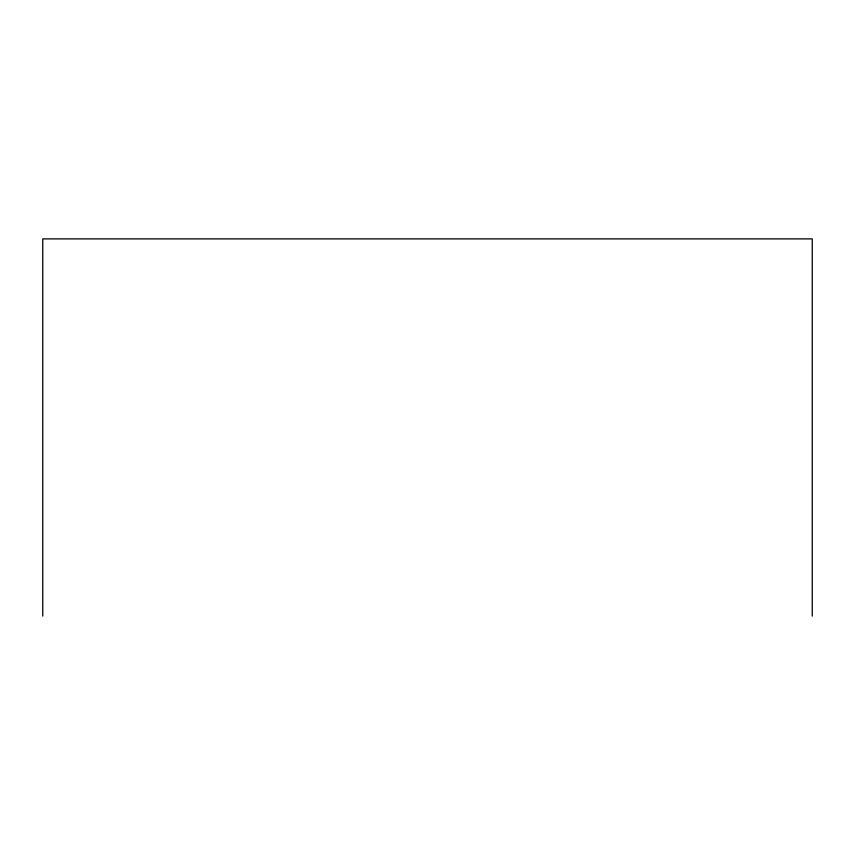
<?xml version="1.0" encoding="UTF-8"?>
<svg xmlns="http://www.w3.org/2000/svg" width="855" height="855" viewBox="0 0 855 855"><rect width="100%" height="100%" fill="white"/><g stroke="black" fill="none" stroke-linecap="round" stroke-linejoin="round"><path stroke-width="1.28" d="M812.25 616.113L812.25 238.887L42.75 238.887L42.75 616.113"/></g></svg>
